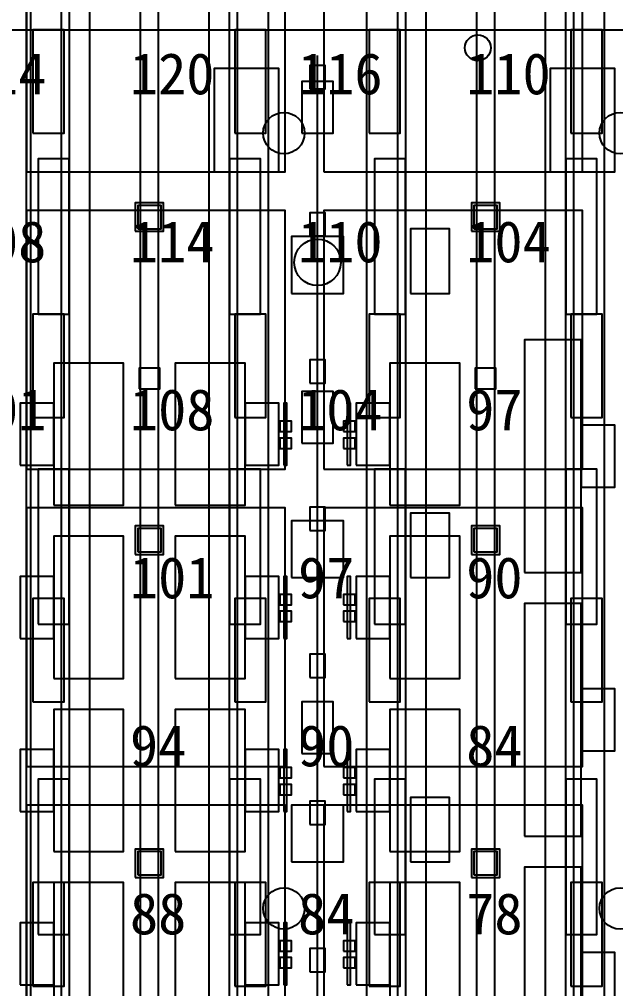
# Model space of a CAD drawing. Header units: metres. Extents: x -1640 to 1560, y -268 to 2338.
# Drawn here: x 205.72 to 228.78, y 1344.9 to 1382.4 of the extents above; entities that cross this region are included whole.
import ezdxf

# ---------------------------------------------------------------- set-up
doc = ezdxf.new("R2010")
doc.units = ezdxf.units.M
for name, color, linetype in [('1F_CHL', 4, 'Continuous'), ('1F_PUMP', 2, 'Continuous'), ('1F_SCR', 3, 'Continuous'), ('1F_STRUCT_COLUMN', 8, 'Continuous'), ('2F_CSF_LATERAL_RACK_CONCEPT', 9, 'Continuous'), ('2F_RFG', 5, 'Continuous'), ('2F_STRUCT_COLUMN', 8, 'Continuous'), ('2F_VMB', 6, 'Continuous'), ('3F_CLEANROOM_OVERHEAD_PIPE_DUCT_CONCEPT', 9, 'Continuous'), ('3F_CMP', 5, 'Continuous'), ('3F_EHS_EGRESS_DIST_M', 2, 'Continuous'), ('3F_EHS_EXTINGUISHER_HYDRANT_CABINET_CONCEPT', 1, 'Continuous'), ('3F_EHS_GAS_DETECTOR', 6, 'Continuous'), ('3F_EHS_SAFETY_SHOWER_EYEWASH_CONCEPT', 3, 'Continuous'), ('3F_FOUP', 5, 'Continuous'), ('3F_OHT', 9, 'Continuous'), ('3F_OHTV', 1, 'Continuous'), ('3F_STK', 3, 'Continuous'), ('3F_STRUCT_COLUMN', 8, 'Continuous'), ('3F_TBAR', 6, 'Continuous'), ('3F_WET', 6, 'Continuous'), ('4F_FFU', 1, 'Continuous'), ('4F_STRUCT_PLENUM_TRUSS_CONCEPT', 9, 'Continuous'), ('5F_CHL', 4, 'Continuous'), ('5F_PUMP', 2, 'Continuous'), ('5F_SCR', 3, 'Continuous'), ('5F_STRUCT_COLUMN', 8, 'Continuous'), ('6F_CSF_LATERAL_RACK_CONCEPT', 9, 'Continuous'), ('6F_RFG', 5, 'Continuous'), ('6F_STRUCT_COLUMN', 8, 'Continuous'), ('6F_VMB', 6, 'Continuous'), ('7F_CLEANROOM_OVERHEAD_PIPE_DUCT_CONCEPT', 9, 'Continuous'), ('7F_CMP', 5, 'Continuous'), ('7F_EHS_EGRESS_DIST_M', 2, 'Continuous'), ('7F_EHS_EXTINGUISHER_HYDRANT_CABINET_CONCEPT', 1, 'Continuous'), ('7F_EHS_GAS_DETECTOR', 6, 'Continuous'), ('7F_EHS_SAFETY_SHOWER_EYEWASH_CONCEPT', 3, 'Continuous'), ('7F_FOUP', 5, 'Continuous'), ('7F_OHT', 9, 'Continuous'), ('7F_OHTV', 1, 'Continuous'), ('7F_STK', 3, 'Continuous'), ('7F_STRUCT_COLUMN', 8, 'Continuous'), ('7F_TBAR', 6, 'Continuous'), ('7F_WET', 6, 'Continuous'), ('8F_FFU', 1, 'Continuous'), ('8F_STRUCT_PLENUM_TRUSS_CONCEPT', 9, 'Continuous'), ('UTIL_PCW.R_CONCEPT', 1, 'Continuous'), ('UTIL_PCW.S_CONCEPT', 6, 'Continuous')]:
    doc.layers.add(name, color=color, linetype=linetype)

msp = doc.modelspace()

# ---------------------------------------------------------------- linework, layer by layer
at = {"layer": '1F_CHL'}
for points in [[(220.85, 1371.8), (222.35, 1371.8), (222.35, 1374.3), (220.85, 1374.3)], [(220.85, 1360.8), (222.35, 1360.8), (222.35, 1363.3), (220.85, 1363.3)], [(220.85, 1349.8), (222.35, 1349.8), (222.35, 1352.3), (220.85, 1352.3)]]:
    msp.add_lwpolyline(points, close=True, dxfattribs=at)
at = {"layer": '1F_PUMP'}
for points in [[(206.25, 1378), (207.45, 1378), (207.45, 1382), (206.25, 1382)], [(214.05, 1378), (215.25, 1378), (215.25, 1382), (214.05, 1382)], [(219.25, 1378), (220.45, 1378), (220.45, 1382), (219.25, 1382)], [(227.05, 1378), (228.25, 1378), (228.25, 1382), (227.05, 1382)], [(206.25, 1367), (207.45, 1367), (207.45, 1371), (206.25, 1371)], [(214.05, 1367), (215.25, 1367), (215.25, 1371), (214.05, 1371)], [(219.25, 1367), (220.45, 1367), (220.45, 1371), (219.25, 1371)], [(227.05, 1367), (228.25, 1367), (228.25, 1371), (227.05, 1371)], [(206.25, 1356), (207.45, 1356), (207.45, 1360), (206.25, 1360)], [(214.05, 1356), (215.25, 1356), (215.25, 1360), (214.05, 1360)], [(219.25, 1356), (220.45, 1356), (220.45, 1360), (219.25, 1360)], [(227.05, 1356), (228.25, 1356), (228.25, 1360), (227.05, 1360)], [(206.25, 1345), (207.45, 1345), (207.45, 1349), (206.25, 1349)], [(214.05, 1345), (215.25, 1345), (215.25, 1349), (214.05, 1349)], [(219.25, 1345), (220.45, 1345), (220.45, 1349), (219.25, 1349)], [(227.05, 1345), (228.25, 1345), (228.25, 1349), (227.05, 1349)]]:
    msp.add_lwpolyline(points, close=True, dxfattribs=at)
at = {"layer": '1F_SCR'}
for points in [[(216.25, 1371.8), (218.25, 1371.8), (218.25, 1374), (216.25, 1374)], [(216.25, 1360.8), (218.25, 1360.8), (218.25, 1363), (216.25, 1363)], [(216.25, 1349.8), (218.25, 1349.8), (218.25, 1352), (216.25, 1352)]]:
    msp.add_lwpolyline(points, close=True, dxfattribs=at)
at = {"layer": '1F_STRUCT_COLUMN'}
for points in [[(210.2, 1374.2), (211.3, 1374.2), (211.3, 1375.3), (210.2, 1375.3)], [(223.2, 1374.2), (224.3, 1374.2), (224.3, 1375.3), (223.2, 1375.3)], [(210.2, 1361.7), (211.3, 1361.7), (211.3, 1362.8), (210.2, 1362.8)], [(223.2, 1361.7), (224.3, 1361.7), (224.3, 1362.8), (223.2, 1362.8)], [(210.2, 1349.2), (211.3, 1349.2), (211.3, 1350.3), (210.2, 1350.3)], [(223.2, 1349.2), (224.3, 1349.2), (224.3, 1350.3), (223.2, 1350.3)]]:
    msp.add_lwpolyline(points, close=True, dxfattribs=at)
at = {"layer": '2F_CSF_LATERAL_RACK_CONCEPT'}
for points in [[(207.65, 1310), (208.45, 1310), (208.45, 1460), (207.65, 1460)], [(213.05, 1310), (213.85, 1310), (213.85, 1460), (213.05, 1460)], [(220.65, 1310), (221.45, 1310), (221.45, 1460), (220.65, 1460)], [(226.05, 1310), (226.85, 1310), (226.85, 1460), (226.05, 1460)]]:
    msp.add_lwpolyline(points, close=True, dxfattribs=at)
at = {"layer": '2F_RFG'}
for points in [[(206.45, 1371), (207.65, 1371), (207.65, 1377), (206.45, 1377)], [(213.85, 1371), (215.05, 1371), (215.05, 1377), (213.85, 1377)], [(219.45, 1371), (220.65, 1371), (220.65, 1377), (219.45, 1377)], [(226.85, 1371), (228.05, 1371), (228.05, 1377), (226.85, 1377)], [(206.45, 1359), (207.65, 1359), (207.65, 1365), (206.45, 1365)], [(213.85, 1359), (215.05, 1359), (215.05, 1365), (213.85, 1365)], [(219.45, 1359), (220.65, 1359), (220.65, 1365), (219.45, 1365)], [(226.85, 1359), (228.05, 1359), (228.05, 1365), (226.85, 1365)], [(206.45, 1347), (207.65, 1347), (207.65, 1353), (206.45, 1353)], [(213.85, 1347), (215.05, 1347), (215.05, 1353), (213.85, 1353)], [(219.45, 1347), (220.65, 1347), (220.65, 1353), (219.45, 1353)], [(226.85, 1347), (228.05, 1347), (228.05, 1353), (226.85, 1353)]]:
    msp.add_lwpolyline(points, close=True, dxfattribs=at)
at = {"layer": '2F_STRUCT_COLUMN'}
for points in [[(210.3, 1374.3), (211.2, 1374.3), (211.2, 1375.2), (210.3, 1375.2)], [(223.3, 1374.3), (224.2, 1374.3), (224.2, 1375.2), (223.3, 1375.2)], [(210.3, 1361.8), (211.2, 1361.8), (211.2, 1362.7), (210.3, 1362.7)], [(223.3, 1361.8), (224.2, 1361.8), (224.2, 1362.7), (223.3, 1362.7)], [(210.3, 1349.3), (211.2, 1349.3), (211.2, 1350.2), (210.3, 1350.2)], [(223.3, 1349.3), (224.2, 1349.3), (224.2, 1350.2), (223.3, 1350.2)]]:
    msp.add_lwpolyline(points, close=True, dxfattribs=at)
at = {"layer": '2F_VMB'}
for points in [[(216.65, 1378), (217.85, 1378), (217.85, 1380), (216.65, 1380)], [(216.65, 1366), (217.85, 1366), (217.85, 1368), (216.65, 1368)], [(216.65, 1354), (217.85, 1354), (217.85, 1356), (216.65, 1356)]]:
    msp.add_lwpolyline(points, close=True, dxfattribs=at)
at = {"layer": '3F_CLEANROOM_OVERHEAD_PIPE_DUCT_CONCEPT'}
for points in [[(206.15, 1309), (207.35, 1309), (207.35, 1461), (206.15, 1461)], [(214.15, 1309), (215.35, 1309), (215.35, 1461), (214.15, 1461)], [(219.15, 1309), (220.35, 1309), (220.35, 1461), (219.15, 1461)], [(227.15, 1309), (228.35, 1309), (228.35, 1461), (227.15, 1461)]]:
    msp.add_lwpolyline(points, close=True, dxfattribs=at)
at = {"layer": '3F_CMP'}
for points in [[(207.05, 1363.6), (209.75, 1363.6), (209.75, 1369.1), (207.05, 1369.1)], [(211.75, 1363.6), (214.45, 1363.6), (214.45, 1369.1), (211.75, 1369.1)], [(220.05, 1363.6), (222.75, 1363.6), (222.75, 1369.1), (220.05, 1369.1)], [(205.75, 1365.15), (207.05, 1365.15), (207.05, 1367.55), (205.75, 1367.55)], [(214.45, 1365.15), (215.75, 1365.15), (215.75, 1367.55), (214.45, 1367.55)], [(218.75, 1365.15), (220.05, 1365.15), (220.05, 1367.55), (218.75, 1367.55)], [(207.05, 1356.9), (209.75, 1356.9), (209.75, 1362.4), (207.05, 1362.4)], [(211.75, 1356.9), (214.45, 1356.9), (214.45, 1362.4), (211.75, 1362.4)], [(220.05, 1356.9), (222.75, 1356.9), (222.75, 1362.4), (220.05, 1362.4)], [(205.75, 1358.45), (207.05, 1358.45), (207.05, 1360.85), (205.75, 1360.85)], [(214.45, 1358.45), (215.75, 1358.45), (215.75, 1360.85), (214.45, 1360.85)], [(218.75, 1358.45), (220.05, 1358.45), (220.05, 1360.85), (218.75, 1360.85)], [(207.05, 1350.2), (209.75, 1350.2), (209.75, 1355.7), (207.05, 1355.7)], [(211.75, 1350.2), (214.45, 1350.2), (214.45, 1355.7), (211.75, 1355.7)], [(220.05, 1350.2), (222.75, 1350.2), (222.75, 1355.7), (220.05, 1355.7)], [(205.75, 1351.75), (207.05, 1351.75), (207.05, 1354.15), (205.75, 1354.15)], [(214.45, 1351.75), (215.75, 1351.75), (215.75, 1354.15), (214.45, 1354.15)], [(218.75, 1351.75), (220.05, 1351.75), (220.05, 1354.15), (218.75, 1354.15)], [(207.05, 1343.5), (209.75, 1343.5), (209.75, 1349), (207.05, 1349)], [(211.75, 1343.5), (214.45, 1343.5), (214.45, 1349), (211.75, 1349)], [(220.05, 1343.5), (222.75, 1343.5), (222.75, 1349), (220.05, 1349)], [(205.75, 1345.05), (207.05, 1345.05), (207.05, 1347.45), (205.75, 1347.45)], [(214.45, 1345.05), (215.75, 1345.05), (215.75, 1347.45), (214.45, 1347.45)], [(218.75, 1345.05), (220.05, 1345.05), (220.05, 1347.45), (218.75, 1347.45)]]:
    msp.add_lwpolyline(points, close=True, dxfattribs=at)
at = {"layer": '3F_EHS_EXTINGUISHER_HYDRANT_CABINET_CONCEPT'}
msp.add_circle((223.45, 1381.3), 0.5, dxfattribs=at)
at = {"layer": '3F_EHS_GAS_DETECTOR'}
msp.add_circle((217.25, 1373), 0.9, dxfattribs=at)
at = {"layer": '3F_EHS_SAFETY_SHOWER_EYEWASH_CONCEPT'}
for centre in [(215.95, 1378), (228.95, 1378), (215.95, 1348), (228.95, 1348)]:
    msp.add_circle(centre, 0.8, dxfattribs=at)
at = {"layer": '3F_FOUP'}
for points in [[(215.8, 1366.45), (216.25, 1366.45), (216.25, 1366.85), (215.8, 1366.85)], [(218.25, 1366.45), (218.7, 1366.45), (218.7, 1366.85), (218.25, 1366.85)], [(215.8, 1365.8), (216.25, 1365.8), (216.25, 1366.2), (215.8, 1366.2)], [(218.25, 1365.8), (218.7, 1365.8), (218.7, 1366.2), (218.25, 1366.2)], [(215.8, 1359.75), (216.25, 1359.75), (216.25, 1360.15), (215.8, 1360.15)], [(218.25, 1359.75), (218.7, 1359.75), (218.7, 1360.15), (218.25, 1360.15)], [(215.8, 1359.1), (216.25, 1359.1), (216.25, 1359.5), (215.8, 1359.5)], [(218.25, 1359.1), (218.7, 1359.1), (218.7, 1359.5), (218.25, 1359.5)], [(215.8, 1353.05), (216.25, 1353.05), (216.25, 1353.45), (215.8, 1353.45)], [(218.25, 1353.05), (218.7, 1353.05), (218.7, 1353.45), (218.25, 1353.45)], [(215.8, 1352.4), (216.25, 1352.4), (216.25, 1352.8), (215.8, 1352.8)], [(218.25, 1352.4), (218.7, 1352.4), (218.7, 1352.8), (218.25, 1352.8)], [(215.8, 1346.35), (216.25, 1346.35), (216.25, 1346.75), (215.8, 1346.75)], [(218.25, 1346.35), (218.7, 1346.35), (218.7, 1346.75), (218.25, 1346.75)], [(215.8, 1345.7), (216.25, 1345.7), (216.25, 1346.1), (215.8, 1346.1)], [(218.25, 1345.7), (218.7, 1345.7), (218.7, 1346.1), (218.25, 1346.1)]]:
    msp.add_lwpolyline(points, close=True, dxfattribs=at)
at = {"layer": '3F_OHT'}
msp.add_line((217.25, 1309), (217.25, 1381), dxfattribs=at)
at = {"layer": '3F_OHTV'}
for points in [[(216.95, 1379.71), (217.55, 1379.71), (217.55, 1380.61), (216.95, 1380.61)], [(216.95, 1374.02), (217.55, 1374.02), (217.55, 1374.92), (216.95, 1374.92)], [(216.95, 1368.33), (217.55, 1368.33), (217.55, 1369.23), (216.95, 1369.23)], [(216.95, 1362.63), (217.55, 1362.63), (217.55, 1363.53), (216.95, 1363.53)], [(216.95, 1356.94), (217.55, 1356.94), (217.55, 1357.84), (216.95, 1357.84)], [(216.95, 1351.25), (217.55, 1351.25), (217.55, 1352.15), (216.95, 1352.15)], [(216.95, 1345.55), (217.55, 1345.55), (217.55, 1346.45), (216.95, 1346.45)]]:
    msp.add_lwpolyline(points, close=True, dxfattribs=at)
at = {"layer": '3F_STK'}
for points in [[(213.25, 1376.5), (215.75, 1376.5), (215.75, 1380.5), (213.25, 1380.5)], [(226.25, 1376.5), (228.75, 1376.5), (228.75, 1380.5), (226.25, 1380.5)]]:
    msp.add_lwpolyline(points, close=True, dxfattribs=at)
at = {"layer": '3F_STRUCT_COLUMN'}
for points in [[(210.35, 1368.1), (211.15, 1368.1), (211.15, 1368.9), (210.35, 1368.9)], [(223.35, 1368.1), (224.15, 1368.1), (224.15, 1368.9), (223.35, 1368.9)]]:
    msp.add_lwpolyline(points, close=True, dxfattribs=at)
at = {"layer": '3F_TBAR'}
for points in [[(215.95, 1365.15), (216.07, 1365.15), (216.07, 1367.55), (215.95, 1367.55)], [(218.4, 1365.15), (218.52, 1365.15), (218.52, 1367.55), (218.4, 1367.55)], [(215.95, 1358.45), (216.07, 1358.45), (216.07, 1360.85), (215.95, 1360.85)], [(218.4, 1358.45), (218.52, 1358.45), (218.52, 1360.85), (218.4, 1360.85)], [(215.95, 1351.75), (216.07, 1351.75), (216.07, 1354.15), (215.95, 1354.15)], [(218.4, 1351.75), (218.52, 1351.75), (218.52, 1354.15), (218.4, 1354.15)], [(215.95, 1345.05), (216.07, 1345.05), (216.07, 1347.45), (215.95, 1347.45)], [(218.4, 1345.05), (218.52, 1345.05), (218.52, 1347.45), (218.4, 1347.45)]]:
    msp.add_lwpolyline(points, close=True, dxfattribs=at)
at = {"layer": '3F_WET'}
for points in [[(225.25, 1361), (227.45, 1361), (227.45, 1370), (225.25, 1370)], [(227.45, 1364.3), (228.75, 1364.3), (228.75, 1366.7), (227.45, 1366.7)], [(225.25, 1350.8), (227.45, 1350.8), (227.45, 1359.8), (225.25, 1359.8)], [(227.45, 1354.1), (228.75, 1354.1), (228.75, 1356.5), (227.45, 1356.5)], [(225.25, 1340.6), (227.45, 1340.6), (227.45, 1349.6), (225.25, 1349.6)], [(227.45, 1343.9), (228.75, 1343.9), (228.75, 1346.3), (227.45, 1346.3)]]:
    msp.add_lwpolyline(points, close=True, dxfattribs=at)
at = {"layer": '4F_FFU'}
for points in [[(206, 1376.5), (216, 1376.5), (216, 1386.5), (206, 1386.5)], [(217.5, 1376.5), (227.5, 1376.5), (227.5, 1386.5), (217.5, 1386.5)], [(206, 1365), (216, 1365), (216, 1375), (206, 1375)], [(217.5, 1365), (227.5, 1365), (227.5, 1375), (217.5, 1375)], [(206, 1353.5), (216, 1353.5), (216, 1363.5), (206, 1363.5)], [(217.5, 1353.5), (227.5, 1353.5), (227.5, 1363.5), (217.5, 1363.5)], [(206, 1342), (216, 1342), (216, 1352), (206, 1352)], [(217.5, 1342), (227.5, 1342), (227.5, 1352), (217.5, 1352)]]:
    msp.add_lwpolyline(points, close=True, dxfattribs=at)
at = {"layer": '4F_STRUCT_PLENUM_TRUSS_CONCEPT'}
for points in [[(210.4, 1306), (211.1, 1306), (211.1, 1464), (210.4, 1464)], [(223.4, 1306), (224.1, 1306), (224.1, 1464), (223.4, 1464)]]:
    msp.add_lwpolyline(points, close=True, dxfattribs=at)
at = {"layer": '5F_CHL'}
for points in [[(220.85, 1371.8), (222.35, 1371.8), (222.35, 1374.3), (220.85, 1374.3)], [(220.85, 1360.8), (222.35, 1360.8), (222.35, 1363.3), (220.85, 1363.3)], [(220.85, 1349.8), (222.35, 1349.8), (222.35, 1352.3), (220.85, 1352.3)]]:
    msp.add_lwpolyline(points, close=True, dxfattribs=at)
at = {"layer": '5F_PUMP'}
for points in [[(206.25, 1378), (207.45, 1378), (207.45, 1382), (206.25, 1382)], [(214.05, 1378), (215.25, 1378), (215.25, 1382), (214.05, 1382)], [(219.25, 1378), (220.45, 1378), (220.45, 1382), (219.25, 1382)], [(227.05, 1378), (228.25, 1378), (228.25, 1382), (227.05, 1382)], [(206.25, 1367), (207.45, 1367), (207.45, 1371), (206.25, 1371)], [(214.05, 1367), (215.25, 1367), (215.25, 1371), (214.05, 1371)], [(219.25, 1367), (220.45, 1367), (220.45, 1371), (219.25, 1371)], [(227.05, 1367), (228.25, 1367), (228.25, 1371), (227.05, 1371)], [(206.25, 1356), (207.45, 1356), (207.45, 1360), (206.25, 1360)], [(214.05, 1356), (215.25, 1356), (215.25, 1360), (214.05, 1360)], [(219.25, 1356), (220.45, 1356), (220.45, 1360), (219.25, 1360)], [(227.05, 1356), (228.25, 1356), (228.25, 1360), (227.05, 1360)], [(206.25, 1345), (207.45, 1345), (207.45, 1349), (206.25, 1349)], [(214.05, 1345), (215.25, 1345), (215.25, 1349), (214.05, 1349)], [(219.25, 1345), (220.45, 1345), (220.45, 1349), (219.25, 1349)], [(227.05, 1345), (228.25, 1345), (228.25, 1349), (227.05, 1349)]]:
    msp.add_lwpolyline(points, close=True, dxfattribs=at)
at = {"layer": '5F_SCR'}
for points in [[(216.25, 1371.8), (218.25, 1371.8), (218.25, 1374), (216.25, 1374)], [(216.25, 1360.8), (218.25, 1360.8), (218.25, 1363), (216.25, 1363)], [(216.25, 1349.8), (218.25, 1349.8), (218.25, 1352), (216.25, 1352)]]:
    msp.add_lwpolyline(points, close=True, dxfattribs=at)
at = {"layer": '5F_STRUCT_COLUMN'}
for points in [[(210.2, 1374.2), (211.3, 1374.2), (211.3, 1375.3), (210.2, 1375.3)], [(223.2, 1374.2), (224.3, 1374.2), (224.3, 1375.3), (223.2, 1375.3)], [(210.2, 1361.7), (211.3, 1361.7), (211.3, 1362.8), (210.2, 1362.8)], [(223.2, 1361.7), (224.3, 1361.7), (224.3, 1362.8), (223.2, 1362.8)], [(210.2, 1349.2), (211.3, 1349.2), (211.3, 1350.3), (210.2, 1350.3)], [(223.2, 1349.2), (224.3, 1349.2), (224.3, 1350.3), (223.2, 1350.3)]]:
    msp.add_lwpolyline(points, close=True, dxfattribs=at)
at = {"layer": '6F_CSF_LATERAL_RACK_CONCEPT'}
for points in [[(207.65, 1310), (208.45, 1310), (208.45, 1460), (207.65, 1460)], [(213.05, 1310), (213.85, 1310), (213.85, 1460), (213.05, 1460)], [(220.65, 1310), (221.45, 1310), (221.45, 1460), (220.65, 1460)], [(226.05, 1310), (226.85, 1310), (226.85, 1460), (226.05, 1460)]]:
    msp.add_lwpolyline(points, close=True, dxfattribs=at)
at = {"layer": '6F_RFG'}
for points in [[(206.45, 1371), (207.65, 1371), (207.65, 1377), (206.45, 1377)], [(213.85, 1371), (215.05, 1371), (215.05, 1377), (213.85, 1377)], [(219.45, 1371), (220.65, 1371), (220.65, 1377), (219.45, 1377)], [(226.85, 1371), (228.05, 1371), (228.05, 1377), (226.85, 1377)], [(206.45, 1359), (207.65, 1359), (207.65, 1365), (206.45, 1365)], [(213.85, 1359), (215.05, 1359), (215.05, 1365), (213.85, 1365)], [(219.45, 1359), (220.65, 1359), (220.65, 1365), (219.45, 1365)], [(226.85, 1359), (228.05, 1359), (228.05, 1365), (226.85, 1365)], [(206.45, 1347), (207.65, 1347), (207.65, 1353), (206.45, 1353)], [(213.85, 1347), (215.05, 1347), (215.05, 1353), (213.85, 1353)], [(219.45, 1347), (220.65, 1347), (220.65, 1353), (219.45, 1353)], [(226.85, 1347), (228.05, 1347), (228.05, 1353), (226.85, 1353)]]:
    msp.add_lwpolyline(points, close=True, dxfattribs=at)
at = {"layer": '6F_STRUCT_COLUMN'}
for points in [[(210.3, 1374.3), (211.2, 1374.3), (211.2, 1375.2), (210.3, 1375.2)], [(223.3, 1374.3), (224.2, 1374.3), (224.2, 1375.2), (223.3, 1375.2)], [(210.3, 1361.8), (211.2, 1361.8), (211.2, 1362.7), (210.3, 1362.7)], [(223.3, 1361.8), (224.2, 1361.8), (224.2, 1362.7), (223.3, 1362.7)], [(210.3, 1349.3), (211.2, 1349.3), (211.2, 1350.2), (210.3, 1350.2)], [(223.3, 1349.3), (224.2, 1349.3), (224.2, 1350.2), (223.3, 1350.2)]]:
    msp.add_lwpolyline(points, close=True, dxfattribs=at)
at = {"layer": '6F_VMB'}
for points in [[(216.65, 1378), (217.85, 1378), (217.85, 1380), (216.65, 1380)], [(216.65, 1366), (217.85, 1366), (217.85, 1368), (216.65, 1368)], [(216.65, 1354), (217.85, 1354), (217.85, 1356), (216.65, 1356)]]:
    msp.add_lwpolyline(points, close=True, dxfattribs=at)
at = {"layer": '7F_CLEANROOM_OVERHEAD_PIPE_DUCT_CONCEPT'}
for points in [[(206.15, 1309), (207.35, 1309), (207.35, 1461), (206.15, 1461)], [(214.15, 1309), (215.35, 1309), (215.35, 1461), (214.15, 1461)], [(219.15, 1309), (220.35, 1309), (220.35, 1461), (219.15, 1461)], [(227.15, 1309), (228.35, 1309), (228.35, 1461), (227.15, 1461)]]:
    msp.add_lwpolyline(points, close=True, dxfattribs=at)
at = {"layer": '7F_CMP'}
for points in [[(207.05, 1363.6), (209.75, 1363.6), (209.75, 1369.1), (207.05, 1369.1)], [(211.75, 1363.6), (214.45, 1363.6), (214.45, 1369.1), (211.75, 1369.1)], [(220.05, 1363.6), (222.75, 1363.6), (222.75, 1369.1), (220.05, 1369.1)], [(205.75, 1365.15), (207.05, 1365.15), (207.05, 1367.55), (205.75, 1367.55)], [(214.45, 1365.15), (215.75, 1365.15), (215.75, 1367.55), (214.45, 1367.55)], [(218.75, 1365.15), (220.05, 1365.15), (220.05, 1367.55), (218.75, 1367.55)], [(207.05, 1356.9), (209.75, 1356.9), (209.75, 1362.4), (207.05, 1362.4)], [(211.75, 1356.9), (214.45, 1356.9), (214.45, 1362.4), (211.75, 1362.4)], [(220.05, 1356.9), (222.75, 1356.9), (222.75, 1362.4), (220.05, 1362.4)], [(205.75, 1358.45), (207.05, 1358.45), (207.05, 1360.85), (205.75, 1360.85)], [(214.45, 1358.45), (215.75, 1358.45), (215.75, 1360.85), (214.45, 1360.85)], [(218.75, 1358.45), (220.05, 1358.45), (220.05, 1360.85), (218.75, 1360.85)], [(207.05, 1350.2), (209.75, 1350.2), (209.75, 1355.7), (207.05, 1355.7)], [(211.75, 1350.2), (214.45, 1350.2), (214.45, 1355.7), (211.75, 1355.7)], [(220.05, 1350.2), (222.75, 1350.2), (222.75, 1355.7), (220.05, 1355.7)], [(205.75, 1351.75), (207.05, 1351.75), (207.05, 1354.15), (205.75, 1354.15)], [(214.45, 1351.75), (215.75, 1351.75), (215.75, 1354.15), (214.45, 1354.15)], [(218.75, 1351.75), (220.05, 1351.75), (220.05, 1354.15), (218.75, 1354.15)], [(207.05, 1343.5), (209.75, 1343.5), (209.75, 1349), (207.05, 1349)], [(211.75, 1343.5), (214.45, 1343.5), (214.45, 1349), (211.75, 1349)], [(220.05, 1343.5), (222.75, 1343.5), (222.75, 1349), (220.05, 1349)], [(205.75, 1345.05), (207.05, 1345.05), (207.05, 1347.45), (205.75, 1347.45)], [(214.45, 1345.05), (215.75, 1345.05), (215.75, 1347.45), (214.45, 1347.45)], [(218.75, 1345.05), (220.05, 1345.05), (220.05, 1347.45), (218.75, 1347.45)]]:
    msp.add_lwpolyline(points, close=True, dxfattribs=at)
at = {"layer": '7F_EHS_EXTINGUISHER_HYDRANT_CABINET_CONCEPT'}
msp.add_circle((223.45, 1381.3), 0.5, dxfattribs=at)
at = {"layer": '7F_EHS_GAS_DETECTOR'}
msp.add_circle((217.25, 1373), 0.9, dxfattribs=at)
at = {"layer": '7F_EHS_SAFETY_SHOWER_EYEWASH_CONCEPT'}
for centre in [(215.95, 1378), (228.95, 1378), (215.95, 1348), (228.95, 1348)]:
    msp.add_circle(centre, 0.8, dxfattribs=at)
at = {"layer": '7F_FOUP'}
for points in [[(215.8, 1366.45), (216.25, 1366.45), (216.25, 1366.85), (215.8, 1366.85)], [(218.25, 1366.45), (218.7, 1366.45), (218.7, 1366.85), (218.25, 1366.85)], [(215.8, 1365.8), (216.25, 1365.8), (216.25, 1366.2), (215.8, 1366.2)], [(218.25, 1365.8), (218.7, 1365.8), (218.7, 1366.2), (218.25, 1366.2)], [(215.8, 1359.75), (216.25, 1359.75), (216.25, 1360.15), (215.8, 1360.15)], [(218.25, 1359.75), (218.7, 1359.75), (218.7, 1360.15), (218.25, 1360.15)], [(215.8, 1359.1), (216.25, 1359.1), (216.25, 1359.5), (215.8, 1359.5)], [(218.25, 1359.1), (218.7, 1359.1), (218.7, 1359.5), (218.25, 1359.5)], [(215.8, 1353.05), (216.25, 1353.05), (216.25, 1353.45), (215.8, 1353.45)], [(218.25, 1353.05), (218.7, 1353.05), (218.7, 1353.45), (218.25, 1353.45)], [(215.8, 1352.4), (216.25, 1352.4), (216.25, 1352.8), (215.8, 1352.8)], [(218.25, 1352.4), (218.7, 1352.4), (218.7, 1352.8), (218.25, 1352.8)], [(215.8, 1346.35), (216.25, 1346.35), (216.25, 1346.75), (215.8, 1346.75)], [(218.25, 1346.35), (218.7, 1346.35), (218.7, 1346.75), (218.25, 1346.75)], [(215.8, 1345.7), (216.25, 1345.7), (216.25, 1346.1), (215.8, 1346.1)], [(218.25, 1345.7), (218.7, 1345.7), (218.7, 1346.1), (218.25, 1346.1)]]:
    msp.add_lwpolyline(points, close=True, dxfattribs=at)
at = {"layer": '7F_OHT'}
msp.add_line((217.25, 1309), (217.25, 1381), dxfattribs=at)
at = {"layer": '7F_OHTV'}
for points in [[(216.95, 1379.71), (217.55, 1379.71), (217.55, 1380.61), (216.95, 1380.61)], [(216.95, 1374.02), (217.55, 1374.02), (217.55, 1374.92), (216.95, 1374.92)], [(216.95, 1368.33), (217.55, 1368.33), (217.55, 1369.23), (216.95, 1369.23)], [(216.95, 1362.63), (217.55, 1362.63), (217.55, 1363.53), (216.95, 1363.53)], [(216.95, 1356.94), (217.55, 1356.94), (217.55, 1357.84), (216.95, 1357.84)], [(216.95, 1351.25), (217.55, 1351.25), (217.55, 1352.15), (216.95, 1352.15)], [(216.95, 1345.55), (217.55, 1345.55), (217.55, 1346.45), (216.95, 1346.45)]]:
    msp.add_lwpolyline(points, close=True, dxfattribs=at)
at = {"layer": '7F_STK'}
for points in [[(213.25, 1376.5), (215.75, 1376.5), (215.75, 1380.5), (213.25, 1380.5)], [(226.25, 1376.5), (228.75, 1376.5), (228.75, 1380.5), (226.25, 1380.5)]]:
    msp.add_lwpolyline(points, close=True, dxfattribs=at)
at = {"layer": '7F_STRUCT_COLUMN'}
for points in [[(210.35, 1368.1), (211.15, 1368.1), (211.15, 1368.9), (210.35, 1368.9)], [(223.35, 1368.1), (224.15, 1368.1), (224.15, 1368.9), (223.35, 1368.9)]]:
    msp.add_lwpolyline(points, close=True, dxfattribs=at)
at = {"layer": '7F_TBAR'}
for points in [[(215.95, 1365.15), (216.07, 1365.15), (216.07, 1367.55), (215.95, 1367.55)], [(218.4, 1365.15), (218.52, 1365.15), (218.52, 1367.55), (218.4, 1367.55)], [(215.95, 1358.45), (216.07, 1358.45), (216.07, 1360.85), (215.95, 1360.85)], [(218.4, 1358.45), (218.52, 1358.45), (218.52, 1360.85), (218.4, 1360.85)], [(215.95, 1351.75), (216.07, 1351.75), (216.07, 1354.15), (215.95, 1354.15)], [(218.4, 1351.75), (218.52, 1351.75), (218.52, 1354.15), (218.4, 1354.15)], [(215.95, 1345.05), (216.07, 1345.05), (216.07, 1347.45), (215.95, 1347.45)], [(218.4, 1345.05), (218.52, 1345.05), (218.52, 1347.45), (218.4, 1347.45)]]:
    msp.add_lwpolyline(points, close=True, dxfattribs=at)
at = {"layer": '7F_WET'}
for points in [[(225.25, 1361), (227.45, 1361), (227.45, 1370), (225.25, 1370)], [(227.45, 1364.3), (228.75, 1364.3), (228.75, 1366.7), (227.45, 1366.7)], [(225.25, 1350.8), (227.45, 1350.8), (227.45, 1359.8), (225.25, 1359.8)], [(227.45, 1354.1), (228.75, 1354.1), (228.75, 1356.5), (227.45, 1356.5)], [(225.25, 1340.6), (227.45, 1340.6), (227.45, 1349.6), (225.25, 1349.6)], [(227.45, 1343.9), (228.75, 1343.9), (228.75, 1346.3), (227.45, 1346.3)]]:
    msp.add_lwpolyline(points, close=True, dxfattribs=at)
at = {"layer": '8F_FFU'}
for points in [[(206, 1376.5), (216, 1376.5), (216, 1386.5), (206, 1386.5)], [(217.5, 1376.5), (227.5, 1376.5), (227.5, 1386.5), (217.5, 1386.5)], [(206, 1365), (216, 1365), (216, 1375), (206, 1375)], [(217.5, 1365), (227.5, 1365), (227.5, 1375), (217.5, 1375)], [(206, 1353.5), (216, 1353.5), (216, 1363.5), (206, 1363.5)], [(217.5, 1353.5), (227.5, 1353.5), (227.5, 1363.5), (217.5, 1363.5)], [(206, 1342), (216, 1342), (216, 1352), (206, 1352)], [(217.5, 1342), (227.5, 1342), (227.5, 1352), (217.5, 1352)]]:
    msp.add_lwpolyline(points, close=True, dxfattribs=at)
at = {"layer": '8F_STRUCT_PLENUM_TRUSS_CONCEPT'}
for points in [[(210.4, 1306), (211.1, 1306), (211.1, 1464), (210.4, 1464)], [(223.4, 1306), (224.1, 1306), (224.1, 1464), (223.4, 1464)]]:
    msp.add_lwpolyline(points, close=True, dxfattribs=at)
at = {"layer": 'UTIL_PCW.R_CONCEPT'}
msp.add_line((206.005, 1311.78), (206.005, 1458.23), dxfattribs=at)
msp.add_line((206.005, 1311.78), (206.005, 1458.23), dxfattribs=at)
at = {"layer": 'UTIL_PCW.S_CONCEPT'}
msp.add_line((-276.4, 1382), (293.4, 1382), dxfattribs=at)
msp.add_line((-276.4, 1382), (293.4, 1382), dxfattribs=at)

# ---------------------------------------------------------------- texts
at = {"layer": '3F_EHS_EGRESS_DIST_M'}
for s, p in [('114', (203.5, 1379.5)), ('120', (210, 1379.5)), ('116', (216.5, 1379.5)), ('110', (223, 1379.5)), ('108', (203.5, 1373)), ('114', (210, 1373)), ('110', (216.5, 1373)), ('104', (223, 1373)), ('101', (203.5, 1366.5)), ('108', (210, 1366.5)), ('104', (216.5, 1366.5)), ('97', (223, 1366.5)), ('101', (210, 1360)), ('97', (216.5, 1360)), ('90', (223, 1360)), ('94', (210, 1353.5)), ('90', (216.5, 1353.5)), ('84', (223, 1353.5)), ('88', (210, 1347)), ('84', (216.5, 1347)), ('78', (223, 1347))]:
    msp.add_text(s, height=1.6, dxfattribs=at).set_placement(p)
at = {"layer": '7F_EHS_EGRESS_DIST_M'}
for s, p in [('114', (203.5, 1379.5)), ('120', (210, 1379.5)), ('116', (216.5, 1379.5)), ('110', (223, 1379.5)), ('108', (203.5, 1373)), ('114', (210, 1373)), ('110', (216.5, 1373)), ('104', (223, 1373)), ('101', (203.5, 1366.5)), ('108', (210, 1366.5)), ('104', (216.5, 1366.5)), ('97', (223, 1366.5)), ('101', (210, 1360)), ('97', (216.5, 1360)), ('90', (223, 1360)), ('94', (210, 1353.5)), ('90', (216.5, 1353.5)), ('84', (223, 1353.5)), ('88', (210, 1347)), ('84', (216.5, 1347)), ('78', (223, 1347))]:
    msp.add_text(s, height=1.6, dxfattribs=at).set_placement(p)

doc.saveas('drawing.dxf')
